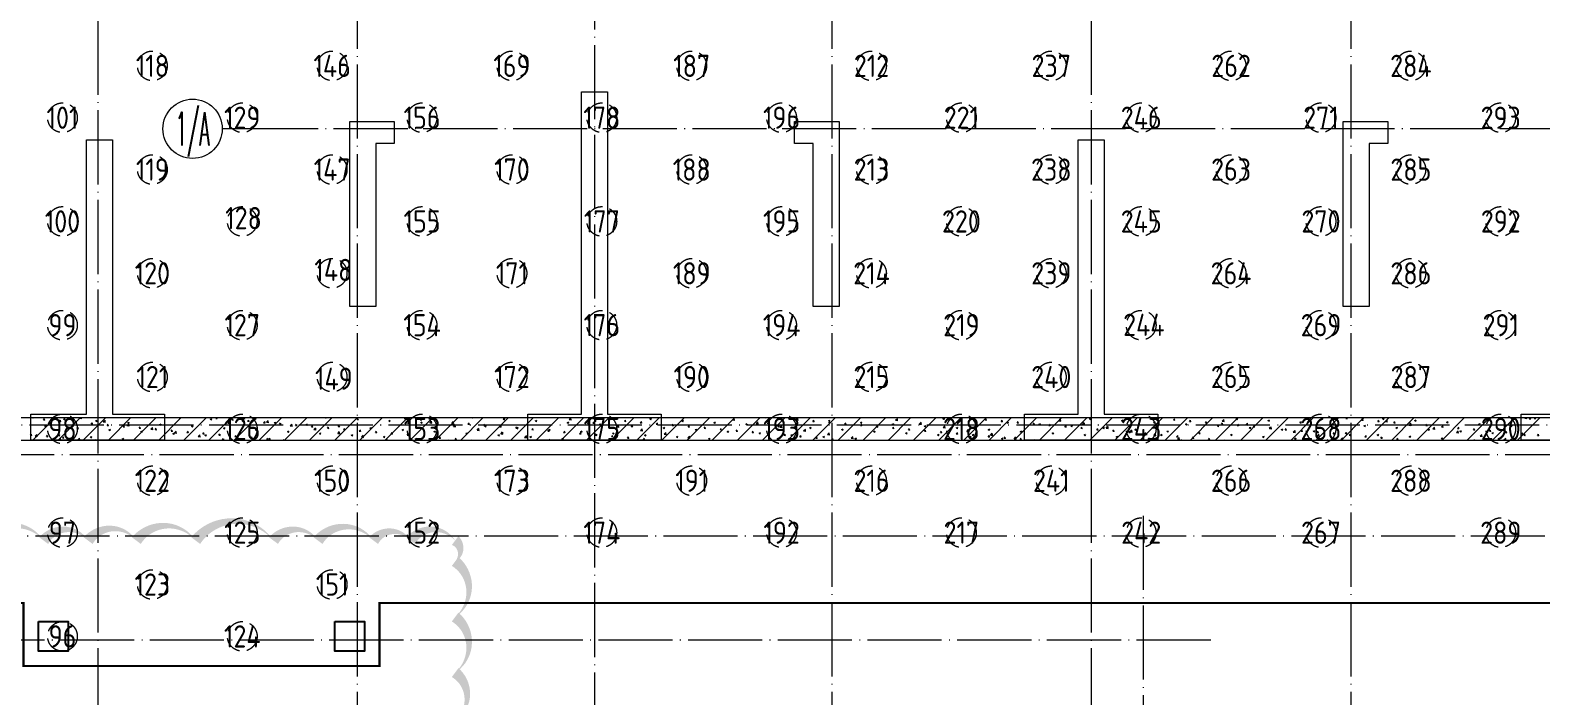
# Model space of a CAD drawing. Extents: x 5874492 to 7194610, y -939842 to -279257.
# Drawn here: x 6106075 to 6126449, y -504800 to -495817 of the extents above; entities that cross this region are included whole.
import ezdxf
from ezdxf.enums import TextEntityAlignment as Align

# ---------------------------------------------------------------- set-up
doc = ezdxf.new("R2010")
doc.units = 0
doc.header["$LTSCALE"] = 1000
doc.linetypes.add('DASH', pattern=[0.35, 0.25, -0.1])
doc.linetypes.add('DOTE', pattern=[2.42, 2, -0.2, 0.02, -0.2])
for name, color, linetype, lineweight in [('A-标注-内部轴号', 105, 'Continuous', 15), ('A-标注-轴号文字', 7, 'Continuous', 15), ('A-轴线-塔楼', 1, 'DOTE', 9), ('A-轴线-隔墙', 41, 'DOTE', 9), ('S-基础-BASE-CON', 2, 'Continuous', 20), ('S-基础-DQ', 6, 'Continuous', 20), ('S-基础-HATCH', 251, 'Continuous', 20), ('S-基础-PILE', 7, 'DASH', 20), ('S-墙柱-WALL', 6, 'Continuous', 20), ('S-轴网-轴号', 3, 'Continuous', 20), ('S-轴网-轴线', 1, 'DOTE', 9)]:
    doc.layers.add(name, color=color, linetype=linetype, lineweight=lineweight)
doc.layers.add('S-活动层-非打印1', color=170, linetype='Continuous', plot=False)
doc.styles.add('_TCH_AXIS', font='COMPLEX.shx', dxfattribs={"bigfont": 'hztxt.shx'})
doc.styles.add('COMPLEX', font='COMPLEX')
doc.styles.get("Standard").update_dxf_attribs({"font": 'gbenor.shx', "bigfont": 'gbcbig.shx'})

# ---------------------------------------------------------------- blocks, each defined once
blk = doc.blocks.new('A$C7008057F')
at = {"layer": 'S-基础-BASE-CON', "const_width": 30}
for points in [[(13600, -17400), (22300, -17400)], [(20370, -3650), (17065, -3650), (17065, 900), (7975, 900), (7975, 900), (7975, 100), (7975, -1680), (7975, -2330), (7975, -3650), (4680, -3650), (4680, 2050), (-6860, 2050), (-6860, -4950), (-12960, -4950), (-12960, -17400), (-1700, -17400), (-1700, -18250), (3100, -18250), (3100, -17400), (9000, -17400), (9000, -17400), (13600, -17400), (13600, -17400)]]:
    blk.add_lwpolyline(points, dxfattribs=at)
blk = doc.blocks.new('sfdgjhgfhgkjhk')
at = {"layer": 'S-基础-DQ'}
for points in [[(6945492, 358792), (6945492, 356336), (6963809, 356336), (6963809, 354236), (6966809, 354236), (6966809, 354586), (6971909, 354586), (6971909, 347036), (6977909, 347036), (6977909, 339686), (6931592, 339686), (6931592, 336294)], [(6931892, 336294), (6931892, 339386), (6978209, 339386), (6978209, 347336), (6972209, 347336), (6972209, 354886), (6966509, 354886), (6966509, 354536), (6964109, 354536), (6964109, 356636), (6945792, 356636), (6945792, 358792)]]:
    blk.add_lwpolyline(points, dxfattribs=at)
at = {"layer": 'S-基础-HATCH'}
for p, q in [((6940228, 339686), (6940234, 339682)), ((6940235, 339679), (6940237, 339686)), ((6940235, 339386), (6940535, 339686)), ((6940376, 339658), (6940391, 339675)), ((6940376, 339658), (6940394, 339657)), ((6940395, 339653), (6940392, 339672)), ((6940574, 339386), (6940874, 339686)), ((6940592, 339639), (6940606, 339657)), ((6940610, 339634), (6940607, 339653)), ((6940650, 339668), (6940671, 339676)), ((6940650, 339668), (6940665, 339658)), ((6940666, 339655), (6940672, 339673)), ((6940864, 339681), (6940869, 339686)), ((6940864, 339681), (6940891, 339676)), ((6940891, 339674), (6940890, 339686)), ((6940913, 339386), (6941213, 339686)), ((6941081, 339644), (6941102, 339652)), ((6941081, 339644), (6941096, 339634)), ((6941097, 339631), (6941103, 339649)), ((6941184, 339631), (6941208, 339655)), ((6941212, 339624), (6941208, 339652)), ((6941253, 339386), (6941553, 339686)), ((6941592, 339386), (6941892, 339686)), ((6941932, 339386), (6942232, 339686)), ((6942206, 339686), (6942211, 339683)), ((6942211, 339680), (6942213, 339686)), ((6942271, 339386), (6942571, 339686)), ((6942610, 339386), (6942910, 339686)), ((6942627, 339669), (6942648, 339677)), ((6942627, 339669), (6942642, 339659)), ((6942642, 339656), (6942648, 339674)), ((6942702, 339677), (6942710, 339686)), ((6942702, 339677), (6942720, 339675)), ((6942720, 339672), (6942718, 339686)), ((6942917, 339658), (6942931, 339675)), ((6942917, 339658), (6942935, 339656)), ((6942936, 339653), (6942932, 339672)), ((6942950, 339386), (6943250, 339686)), ((6943058, 339645), (6943079, 339653)), ((6943058, 339645), (6943073, 339635)), ((6943066, 339675), (6943076, 339686)), ((6943066, 339675), (6943092, 339671)), ((6943073, 339632), (6943080, 339650)), ((6943093, 339668), (6943091, 339686)), ((6943132, 339639), (6943147, 339656)), ((6943151, 339634), (6943147, 339653)), ((6943289, 339386), (6943589, 339686)), ((6943386, 339625), (6943409, 339650)), ((6943413, 339618), (6943410, 339647)), ((6943629, 339386), (6943929, 339686)), ((6943968, 339386), (6944268, 339686)), ((6944183, 339686), (6944187, 339684)), ((6944188, 339680), (6944190, 339686)), ((6944307, 339386), (6944607, 339686)), ((6944603, 339670), (6944624, 339678)), ((6944603, 339670), (6944618, 339660)), ((6944619, 339656), (6944625, 339674)), ((6944647, 339386), (6944947, 339686)), ((6944986, 339386), (6945286, 339686)), ((6945035, 339646), (6945056, 339654)), ((6945035, 339646), (6945049, 339636)), ((6945050, 339632), (6945056, 339650)), ((6945242, 339676), (6945250, 339686)), ((6945242, 339676), (6945260, 339675)), ((6945261, 339672), (6945258, 339686)), ((6945267, 339669), (6945283, 339686)), ((6945267, 339669), (6945294, 339665)), ((6945294, 339662), (6945292, 339686)), ((6945326, 339386), (6945626, 339686)), ((6945458, 339658), (6945472, 339675)), ((6945458, 339658), (6945475, 339656)), ((6945476, 339653), (6945473, 339672)), ((6945587, 339620), (6945610, 339644)), ((6945614, 339613), (6945611, 339641)), ((6945665, 339386), (6945965, 339686)), ((6945673, 339639), (6945687, 339656)), ((6945691, 339634), (6945688, 339653)), ((6946005, 339386), (6946305, 339686)), ((6946161, 339686), (6946164, 339684)), ((6946164, 339681), (6946166, 339686)), ((6946344, 339386), (6946644, 339686)), ((6946580, 339670), (6946601, 339678)), ((6946580, 339670), (6946595, 339660)), ((6946596, 339657), (6946602, 339675)), ((6946683, 339386), (6946983, 339686)), ((6947011, 339646), (6947032, 339654)), ((6947011, 339646), (6947026, 339636)), ((6947023, 339386), (6947323, 339686)), ((6947027, 339633), (6947033, 339651)), ((6947362, 339386), (6947662, 339686)), ((6947468, 339663), (6947490, 339686)), ((6947468, 339663), (6947495, 339659)), ((6947496, 339656), (6947492, 339685)), ((6947702, 339386), (6948002, 339686)), ((6947783, 339676), (6947791, 339686)), ((6947783, 339676), (6947801, 339675)), ((6947801, 339671), (6947799, 339686)), ((6947998, 339657), (6948012, 339675)), ((6947998, 339657), (6948016, 339656)), ((6948017, 339652), (6948013, 339671)), ((6948041, 339386), (6948341, 339686)), ((6948139, 339686), (6948140, 339685)), ((6948141, 339682), (6948143, 339686)), ((6948213, 339639), (6948228, 339656)), ((6948232, 339634), (6948228, 339652)), ((6948380, 339386), (6948680, 339686)), ((6948557, 339671), (6948578, 339679)), ((6948557, 339671), (6948572, 339661)), ((6948572, 339658), (6948578, 339676)), ((6948720, 339386), (6949020, 339686)), ((6948988, 339647), (6949009, 339655)), ((6948988, 339647), (6949003, 339637)), ((6949003, 339633), (6949009, 339652)), ((6949059, 339386), (6949359, 339686)), ((6949399, 339386), (6949699, 339686)), ((6949670, 339658), (6949693, 339682)), ((6949670, 339658), (6949697, 339654)), ((6949697, 339651), (6949694, 339679)), ((6949738, 339386), (6950038, 339686)), ((6950077, 339386), (6950377, 339686)), ((6950116, 339686), (6950117, 339686)), ((6950118, 339682), (6950119, 339686)), ((6950323, 339676), (6950332, 339686)), ((6950323, 339676), (6950341, 339674)), ((6950342, 339671), (6950339, 339686)), ((6950417, 339386), (6950717, 339686)), ((6950533, 339672), (6950554, 339680)), ((6950533, 339672), (6950548, 339661)), ((6950539, 339657), (6950553, 339674)), ((6950539, 339657), (6950556, 339656)), ((6950549, 339658), (6950555, 339676)), ((6950557, 339652), (6950554, 339671)), ((6950754, 339638), (6950768, 339656)), ((6950756, 339386), (6951056, 339686)), ((6950772, 339633), (6950769, 339652)), ((6950964, 339648), (6950985, 339656)), ((6950964, 339648), (6950979, 339637)), ((6950980, 339634), (6950986, 339652)), ((6951096, 339386), (6951396, 339686)), ((6951435, 339386), (6951735, 339686)), ((6951774, 339386), (6952074, 339686)), ((6951871, 339652), (6951895, 339676)), ((6951871, 339652), (6951898, 339648)), ((6951899, 339645), (6951895, 339674)), ((6952094, 339683), (6952095, 339686)), ((6952114, 339386), (6952414, 339686)), ((6952453, 339386), (6952753, 339686)), ((6952510, 339672), (6952531, 339680)), ((6952510, 339672), (6952525, 339662)), ((6952525, 339659), (6952532, 339677)), ((6952793, 339386), (6953093, 339686)), ((6952864, 339676), (6952873, 339686)), ((6952864, 339676), (6952882, 339674)), ((6952882, 339671), (6952880, 339686)), ((6952941, 339648), (6952962, 339656)), ((6952941, 339648), (6952956, 339638)), ((6952957, 339635), (6952963, 339653)), ((6953079, 339657), (6953094, 339674)), ((6953079, 339657), (6953097, 339655)), ((6953098, 339652), (6953094, 339671)), ((6953132, 339386), (6953432, 339686)), ((6953294, 339638), (6953309, 339655)), ((6953313, 339633), (6953309, 339652)), ((6953472, 339386), (6953772, 339686)), ((6953811, 339386), (6954111, 339686)), ((6954071, 339684), (6954072, 339686)), ((6954073, 339646), (6954096, 339671)), ((6954073, 339646), (6954099, 339642)), ((6954100, 339639), (6954097, 339668)), ((6954150, 339386), (6954450, 339686)), ((6954486, 339673), (6954507, 339681)), ((6954486, 339673), (6954501, 339663)), ((6954490, 339386), (6954790, 339686)), ((6954502, 339659), (6954508, 339678)), ((6954829, 339386), (6955129, 339686)), ((6954918, 339649), (6954939, 339657)), ((6954918, 339649), (6954933, 339639)), ((6954933, 339635), (6954939, 339654)), ((6955169, 339386), (6955469, 339686)), ((6955404, 339675), (6955413, 339686)), ((6955404, 339675), (6955422, 339674)), ((6955423, 339671), (6955420, 339686)), ((6955508, 339386), (6955808, 339686)), ((6955620, 339657), (6955634, 339674)), ((6955620, 339657), (6955637, 339655)), ((6955638, 339652), (6955635, 339671)), ((6955835, 339638), (6955849, 339655)), ((6955847, 339386), (6956147, 339686)), ((6955853, 339633), (6955850, 339652)), ((6955981, 339683), (6955981, 339686)), ((6956048, 339684), (6956048, 339686)), ((6956187, 339386), (6956487, 339686)), ((6956274, 339641), (6956297, 339665)), ((6956301, 339634), (6956298, 339662)), ((6956463, 339674), (6956484, 339682)), ((6956463, 339674), (6956478, 339663)), ((6956479, 339660), (6956485, 339678)), ((6956526, 339386), (6956826, 339686)), ((6956866, 339386), (6957166, 339686)), ((6956894, 339649), (6956915, 339658)), ((6956894, 339649), (6956909, 339639)), ((6956910, 339636), (6956916, 339654)), ((6957205, 339386), (6957505, 339686)), ((6957544, 339386), (6957844, 339686)), ((6957884, 339386), (6958184, 339686)), ((6957945, 339675), (6957954, 339686)), ((6957945, 339675), (6957963, 339674)), ((6957963, 339670), (6957961, 339686)), ((6958024, 339685), (6958025, 339686)), ((6958155, 339685), (6958157, 339686)), ((6958155, 339685), (6958182, 339680)), ((6958160, 339656), (6958175, 339674)), ((6958160, 339656), (6958178, 339655)), ((6958179, 339651), (6958175, 339670)), ((6958183, 339678), (6958182, 339686)), ((6958223, 339386), (6958523, 339686)), ((6958375, 339638), (6958390, 339655)), ((6958394, 339633), (6958390, 339651)), ((6958440, 339674), (6958461, 339682)), ((6958440, 339674), (6958455, 339664)), ((6958455, 339661), (6958461, 339679)), ((6958476, 339635), (6958499, 339659)), ((6958503, 339628), (6958500, 339656)), ((6958563, 339386), (6958863, 339686)), ((6958871, 339650), (6958892, 339658)), ((6958871, 339650), (6958886, 339640)), ((6958886, 339637), (6958893, 339655)), ((6958902, 339386), (6959202, 339686)), ((6959242, 339386), (6959542, 339686)), ((6959581, 339386), (6959881, 339686)), ((6959920, 339386), (6960220, 339686)), ((6960001, 339685), (6960001, 339686)), ((6960260, 339386), (6960560, 339686)), ((6960357, 339679), (6960364, 339686)), ((6960357, 339679), (6960383, 339675)), ((6960384, 339672), (6960382, 339686)), ((6960416, 339675), (6960437, 339683)), ((6960416, 339675), (6960431, 339665)), ((6960432, 339661), (6960438, 339680)), ((6960485, 339675), (6960495, 339686)), ((6960485, 339675), (6960503, 339673)), ((6960504, 339670), (6960501, 339686)), ((6940203, 339451), (6940217, 339469)), ((6940203, 339451), (6940221, 339450)), ((6940222, 339446), (6940218, 339465)), ((6940264, 339438), (6940287, 339462)), ((6940264, 339438), (6940290, 339434)), ((6940291, 339431), (6940288, 339459)), ((6940398, 339572), (6940419, 339580)), ((6940398, 339572), (6940413, 339561)), ((6940414, 339558), (6940420, 339576)), ((6940418, 339432), (6940433, 339450)), ((6940437, 339428), (6940433, 339446)), ((6940577, 339451), (6940598, 339459)), ((6940577, 339451), (6940592, 339441)), ((6940592, 339639), (6940610, 339638)), ((6940593, 339437), (6940599, 339455)), ((6940807, 339620), (6940821, 339638)), ((6940807, 339620), (6940825, 339619)), ((6940825, 339616), (6940822, 339634)), ((6940829, 339548), (6940850, 339556)), ((6940829, 339548), (6940844, 339537)), ((6940845, 339534), (6940851, 339552)), ((6941022, 339602), (6941036, 339619)), ((6941022, 339602), (6941040, 339600)), ((6941041, 339597), (6941037, 339616)), ((6941184, 339631), (6941211, 339627)), ((6941237, 339583), (6941252, 339600)), ((6941237, 339583), (6941255, 339581)), ((6941256, 339578), (6941252, 339597)), ((6941260, 339523), (6941281, 339532)), ((6941260, 339523), (6941275, 339513)), ((6941276, 339510), (6941282, 339528)), ((6941452, 339564), (6941467, 339581)), ((6941452, 339564), (6941470, 339562)), ((6941471, 339559), (6941468, 339578)), ((6941504, 339581), (6941528, 339606)), ((6941504, 339581), (6941531, 339577)), ((6941512, 339620), (6941533, 339628)), ((6941512, 339620), (6941527, 339610)), ((6941528, 339607), (6941534, 339625)), ((6941532, 339574), (6941528, 339603)), ((6941668, 339545), (6941682, 339562)), ((6941668, 339545), (6941685, 339544)), ((6941686, 339540), (6941683, 339559)), ((6941691, 339499), (6941712, 339508)), ((6941691, 339499), (6941706, 339489)), ((6941707, 339486), (6941713, 339504)), ((6941825, 339532), (6941848, 339556)), ((6941825, 339532), (6941851, 339527)), ((6941852, 339525), (6941849, 339553)), ((6941883, 339526), (6941897, 339544)), ((6941883, 339526), (6941901, 339525)), ((6941901, 339521), (6941898, 339540)), ((6941944, 339596), (6941965, 339604)), ((6941944, 339596), (6941958, 339586)), ((6941959, 339583), (6941965, 339601)), ((6942098, 339507), (6942112, 339525)), ((6942098, 339507), (6942116, 339506)), ((6942117, 339503), (6942113, 339521)), ((6942123, 339475), (6942144, 339483)), ((6942123, 339475), (6942138, 339465)), ((6942138, 339462), (6942144, 339480)), ((6942145, 339482), (6942168, 339506)), ((6942145, 339482), (6942171, 339478)), ((6942172, 339475), (6942169, 339503)), ((6942313, 339489), (6942328, 339506)), ((6942313, 339489), (6942331, 339487)), ((6942332, 339484), (6942328, 339503)), ((6942375, 339572), (6942396, 339580)), ((6942375, 339572), (6942390, 339562)), ((6942390, 339559), (6942396, 339577)), ((6942465, 339432), (6942488, 339457)), ((6942492, 339425), (6942489, 339454)), ((6942528, 339470), (6942543, 339487)), ((6942528, 339470), (6942546, 339468)), ((6942547, 339465), (6942543, 339484)), ((6942554, 339451), (6942575, 339459)), ((6942554, 339451), (6942569, 339441)), ((6942569, 339438), (6942575, 339456)), ((6942743, 339451), (6942758, 339468)), ((6942743, 339451), (6942761, 339449)), ((6942762, 339446), (6942759, 339465)), ((6942806, 339548), (6942827, 339556)), ((6942806, 339548), (6942821, 339538)), ((6942821, 339535), (6942827, 339553)), ((6942959, 339432), (6942973, 339449)), ((6942977, 339427), (6942974, 339446)), ((6943132, 339639), (6943150, 339637)), ((6943237, 339524), (6943258, 339532)), ((6943237, 339524), (6943252, 339514)), ((6943253, 339511), (6943259, 339529)), ((6943347, 339620), (6943362, 339637)), ((6943347, 339620), (6943365, 339619)), ((6943366, 339615), (6943362, 339634)), ((6943386, 339625), (6943412, 339621)), ((6943489, 339621), (6943510, 339629)), ((6943489, 339621), (6943504, 339611)), ((6943505, 339608), (6943511, 339626)), ((6943563, 339601), (6943577, 339619)), ((6943563, 339601), (6943580, 339600)), ((6943581, 339596), (6943578, 339615)), ((6943668, 339500), (6943689, 339508)), ((6943668, 339500), (6943683, 339490)), ((6943684, 339487), (6943690, 339505)), ((6943706, 339576), (6943729, 339600)), ((6943706, 339576), (6943733, 339571)), ((6943733, 339569), (6943730, 339597)), ((6943778, 339583), (6943792, 339600)), ((6943778, 339583), (6943796, 339581)), ((6943796, 339578), (6943793, 339596)), ((6943920, 339597), (6943941, 339605)), ((6943920, 339597), (6943935, 339587)), ((6943936, 339583), (6943942, 339602)), ((6943993, 339564), (6944007, 339581)), ((6943993, 339564), (6944011, 339562)), ((6944011, 339559), (6944008, 339578)), ((6944026, 339526), (6944049, 339550)), ((6944026, 339526), (6944053, 339522)), ((6944053, 339519), (6944050, 339547)), ((6944099, 339476), (6944120, 339484)), ((6944099, 339476), (6944114, 339466)), ((6944115, 339463), (6944121, 339481)), ((6944208, 339545), (6944223, 339562)), ((6944208, 339545), (6944226, 339543)), ((6944227, 339540), (6944223, 339559)), ((6944346, 339476), (6944370, 339501)), ((6944346, 339476), (6944373, 339472)), ((6944351, 339573), (6944372, 339581)), ((6944351, 339573), (6944366, 339563)), ((6944367, 339559), (6944373, 339578)), ((6944374, 339469), (6944370, 339498)), ((6944423, 339526), (6944438, 339543)), ((6944423, 339526), (6944441, 339525)), ((6944442, 339521), (6944438, 339540)), ((6944530, 339452), (6944551, 339460)), ((6944530, 339452), (6944545, 339442)), ((6944546, 339439), (6944552, 339457)), ((6944638, 339507), (6944653, 339524)), ((6944638, 339507), (6944656, 339506)), ((6944657, 339502), (6944654, 339521)), ((6944666, 339427), (6944690, 339451)), ((6944694, 339420), (6944690, 339448)), ((6944782, 339549), (6944803, 339557)), ((6944782, 339549), (6944797, 339539)), ((6944798, 339535), (6944804, 339554)), ((6944854, 339488), (6944868, 339506)), ((6944854, 339488), (6944872, 339487)), ((6944872, 339484), (6944869, 339502)), ((6945069, 339470), (6945083, 339487)), ((6945069, 339470), (6945087, 339468)), ((6945087, 339465), (6945084, 339484)), ((6945214, 339525), (6945235, 339533)), ((6945214, 339525), (6945229, 339515)), ((6945229, 339511), (6945235, 339530)), ((6945284, 339451), (6945298, 339468)), ((6945284, 339451), (6945302, 339449)), ((6945303, 339446), (6945299, 339465)), ((6945466, 339622), (6945487, 339630)), ((6945466, 339622), (6945481, 339611)), ((6945481, 339608), (6945487, 339626)), ((6945499, 339432), (6945514, 339449)), ((6945518, 339427), (6945514, 339446)), ((6945587, 339620), (6945614, 339615)), ((6945645, 339501), (6945666, 339509)), ((6945645, 339501), (6945660, 339491)), ((6945660, 339487), (6945666, 339506)), ((6945673, 339639), (6945691, 339637)), ((6945888, 339620), (6945902, 339637)), ((6945888, 339620), (6945906, 339618)), ((6945897, 339598), (6945918, 339606)), ((6945897, 339598), (6945912, 339587)), ((6945906, 339615), (6945903, 339634)), ((6945907, 339570), (6945931, 339594)), ((6945907, 339570), (6945934, 339566)), ((6945912, 339584), (6945918, 339602)), ((6945935, 339563), (6945931, 339591)), ((6946076, 339477), (6946097, 339485)), ((6946076, 339477), (6946091, 339467)), ((6946091, 339463), (6946098, 339481)), ((6946103, 339601), (6946118, 339618)), ((6946103, 339601), (6946121, 339600)), ((6946122, 339596), (6946118, 339615)), ((6946227, 339520), (6946251, 339545)), ((6946227, 339520), (6946254, 339516)), ((6946255, 339513), (6946251, 339542)), ((6946318, 339582), (6946333, 339600)), ((6946318, 339582), (6946336, 339581)), ((6946328, 339573), (6946349, 339582)), ((6946328, 339573), (6946343, 339563)), ((6946337, 339577), (6946333, 339596)), ((6946344, 339560), (6946350, 339578)), ((6946507, 339453), (6946528, 339461)), ((6946507, 339453), (6946522, 339443)), ((6946523, 339439), (6946529, 339457)), ((6946533, 339563), (6946548, 339581)), ((6946533, 339563), (6946551, 339562)), ((6946548, 339471), (6946571, 339495)), ((6946548, 339471), (6946574, 339466)), ((6946552, 339559), (6946549, 339577)), ((6946575, 339464), (6946572, 339492)), ((6946749, 339545), (6946763, 339562)), ((6946749, 339545), (6946767, 339543)), ((6946759, 339549), (6946780, 339558)), ((6946759, 339549), (6946774, 339539)), ((6946767, 339540), (6946764, 339559)), ((6946775, 339536), (6946781, 339554)), ((6946868, 339421), (6946891, 339445)), ((6946895, 339414), (6946892, 339442)), ((6946964, 339526), (6946978, 339543)), ((6946964, 339526), (6946982, 339524)), ((6946982, 339521), (6946979, 339540)), ((6947179, 339507), (6947193, 339524)), ((6947179, 339507), (6947197, 339505)), ((6947190, 339525), (6947211, 339534)), ((6947190, 339525), (6947205, 339515)), ((6947198, 339502), (6947194, 339521)), ((6947206, 339512), (6947212, 339530)), ((6947394, 339488), (6947409, 339505)), ((6947394, 339488), (6947412, 339487)), ((6947413, 339483), (6947409, 339502)), ((6947442, 339622), (6947463, 339630)), ((6947442, 339622), (6947457, 339612)), ((6947458, 339609), (6947464, 339627)), ((6947609, 339469), (6947624, 339487)), ((6947609, 339469), (6947627, 339468)), ((6947621, 339501), (6947642, 339509)), ((6947621, 339501), (6947636, 339491)), ((6947628, 339464), (6947624, 339483)), ((6947637, 339488), (6947643, 339506)), ((6947789, 339614), (6947812, 339638)), ((6947789, 339614), (6947815, 339610)), ((6947816, 339607), (6947813, 339635)), ((6947824, 339451), (6947839, 339468)), ((6947824, 339451), (6947842, 339449)), ((6947843, 339446), (6947840, 339464)), ((6947873, 339598), (6947894, 339606)), ((6947873, 339598), (6947888, 339588)), ((6947889, 339585), (6947895, 339603)), ((6948040, 339432), (6948054, 339449)), ((6948052, 339477), (6948073, 339485)), ((6948052, 339477), (6948067, 339467)), ((6948058, 339427), (6948055, 339446)), ((6948068, 339464), (6948074, 339482)), ((6948109, 339564), (6948132, 339588)), ((6948109, 339564), (6948135, 339560)), ((6948136, 339557), (6948133, 339586)), ((6948213, 339639), (6948231, 339637)), ((6948305, 339574), (6948326, 339582)), ((6948305, 339574), (6948319, 339564)), ((6948320, 339561), (6948326, 339579)), ((6948428, 339620), (6948443, 339637)), ((6948428, 339620), (6948446, 339618)), ((6948429, 339514), (6948452, 339539)), ((6948429, 339514), (6948456, 339510)), ((6948447, 339615), (6948444, 339634)), ((6948456, 339507), (6948453, 339536)), ((6948484, 339453), (6948505, 339461)), ((6948484, 339453), (6948499, 339443)), ((6948499, 339440), (6948505, 339458)), ((6948644, 339601), (6948658, 339618)), ((6948644, 339601), (6948661, 339599)), ((6948662, 339596), (6948659, 339615)), ((6948736, 339550), (6948757, 339558)), ((6948736, 339550), (6948751, 339540)), ((6948749, 339465), (6948772, 339489)), ((6948749, 339465), (6948776, 339461)), ((6948751, 339537), (6948757, 339555)), ((6948776, 339458), (6948773, 339486)), ((6948859, 339582), (6948873, 339599)), ((6948859, 339582), (6948877, 339580)), ((6948877, 339577), (6948874, 339596)), ((6948915, 339429), (6948936, 339437)), ((6949069, 339415), (6949093, 339440)), ((6949074, 339563), (6949088, 339580)), ((6949074, 339563), (6949092, 339562)), ((6949093, 339558), (6949089, 339577)), ((6949167, 339526), (6949188, 339534)), ((6949167, 339526), (6949182, 339516)), ((6949182, 339513), (6949188, 339531)), ((6949289, 339544), (6949304, 339562)), ((6949289, 339544), (6949307, 339543)), ((6949308, 339540), (6949304, 339558)), ((6949419, 339623), (6949440, 339631)), ((6949419, 339623), (6949434, 339613)), ((6949434, 339609), (6949441, 339628)), ((6949504, 339526), (6949519, 339543)), ((6949504, 339526), (6949522, 339524)), ((6949523, 339521), (6949519, 339539)), ((6949598, 339502), (6949619, 339510)), ((6949598, 339502), (6949613, 339492)), ((6949614, 339489), (6949620, 339507)), ((6949719, 339507), (6949734, 339524)), ((6949719, 339507), (6949737, 339505)), ((6949738, 339502), (6949735, 339521)), ((6949850, 339599), (6949871, 339607)), ((6949850, 339599), (6949865, 339589)), ((6949866, 339585), (6949872, 339604)), ((6949935, 339488), (6949949, 339505)), ((6949935, 339488), (6949953, 339486)), ((6949953, 339483), (6949950, 339502)), ((6949990, 339608), (6950013, 339632)), ((6949990, 339608), (6950017, 339604)), ((6950017, 339601), (6950014, 339630)), ((6950029, 339478), (6950050, 339486)), ((6950029, 339478), (6950044, 339468)), ((6950045, 339465), (6950051, 339483)), ((6950150, 339469), (6950164, 339486)), ((6950150, 339469), (6950168, 339468)), ((6950168, 339464), (6950165, 339483)), ((6950281, 339575), (6950302, 339583)), ((6950281, 339575), (6950296, 339565)), ((6950297, 339561), (6950303, 339580)), ((6950310, 339558), (6950334, 339583)), ((6950310, 339558), (6950337, 339554)), ((6950337, 339551), (6950334, 339580)), ((6950365, 339450), (6950379, 339468)), ((6950365, 339450), (6950383, 339449)), ((6950384, 339445), (6950380, 339464)), ((6950460, 339454), (6950481, 339462)), ((6950460, 339454), (6950475, 339444)), ((6950476, 339441), (6950482, 339459)), ((6950580, 339431), (6950595, 339449)), ((6950599, 339427), (6950595, 339445)), ((6950630, 339509), (6950654, 339533)), ((6950630, 339509), (6950657, 339505)), ((6950658, 339502), (6950654, 339530)), ((6950712, 339551), (6950733, 339559)), ((6950712, 339551), (6950727, 339541)), ((6950728, 339537), (6950734, 339556)), ((6950754, 339638), (6950772, 339637)), ((6950891, 339430), (6950912, 339438)), ((6950951, 339459), (6950974, 339483)), ((6950951, 339459), (6950977, 339455)), ((6950969, 339619), (6950983, 339637)), ((6950969, 339619), (6950987, 339618)), ((6950978, 339452), (6950975, 339481)), ((6950987, 339615), (6950984, 339633)), ((6951143, 339527), (6951164, 339535)), ((6951143, 339527), (6951158, 339517)), ((6951159, 339513), (6951165, 339531)), ((6951184, 339601), (6951199, 339618)), ((6951184, 339601), (6951202, 339599)), ((6951203, 339596), (6951199, 339615)), ((6951396, 339624), (6951417, 339632)), ((6951396, 339624), (6951410, 339613)), ((6951399, 339582), (6951414, 339599)), ((6951399, 339582), (6951417, 339580)), ((6951411, 339610), (6951417, 339628)), ((6951418, 339577), (6951414, 339596)), ((6951575, 339503), (6951596, 339511)), ((6951575, 339503), (6951590, 339493)), ((6951590, 339489), (6951596, 339507)), ((6951614, 339563), (6951629, 339580)), ((6951614, 339563), (6951632, 339561)), ((6951633, 339558), (6951630, 339577)), ((6951827, 339599), (6951848, 339608)), ((6951827, 339599), (6951842, 339589)), ((6951830, 339544), (6951844, 339561)), ((6951830, 339544), (6951848, 339543)), ((6951842, 339586), (6951848, 339604)), ((6951848, 339539), (6951845, 339558)), ((6952006, 339479), (6952027, 339487)), ((6952006, 339479), (6952021, 339469)), ((6952021, 339465), (6952027, 339483)), ((6952045, 339525), (6952059, 339543)), ((6952045, 339525), (6952063, 339524)), ((6952063, 339520), (6952060, 339539)), ((6952191, 339602), (6952215, 339627)), ((6952191, 339602), (6952218, 339598)), ((6952219, 339595), (6952215, 339624)), ((6952258, 339575), (6952279, 339584)), ((6952258, 339575), (6952273, 339565)), ((6952260, 339507), (6952274, 339524)), ((6952260, 339507), (6952278, 339505)), ((6952273, 339562), (6952279, 339580)), ((6952279, 339502), (6952275, 339520)), ((6952437, 339455), (6952458, 339463)), ((6952437, 339455), (6952452, 339445)), ((6952452, 339441), (6952459, 339459)), ((6952475, 339488), (6952490, 339505)), ((6952475, 339488), (6952493, 339486)), ((6952494, 339483), (6952490, 339502)), ((6952512, 339553), (6952535, 339577)), ((6952512, 339553), (6952538, 339549)), ((6952539, 339546), (6952536, 339574)), ((6952689, 339551), (6952710, 339559)), ((6952689, 339551), (6952704, 339541)), ((6952690, 339469), (6952705, 339486)), ((6952690, 339469), (6952708, 339467)), ((6952705, 339538), (6952711, 339556)), ((6952709, 339464), (6952705, 339483)), ((6952832, 339503), (6952855, 339527)), ((6952832, 339503), (6952858, 339499)), ((6952859, 339496), (6952856, 339525)), ((6952868, 339431), (6952889, 339439)), ((6952905, 339450), (6952920, 339467)), ((6952905, 339450), (6952923, 339448)), ((6952924, 339445), (6952921, 339464)), ((6953120, 339527), (6953141, 339535)), ((6953120, 339527), (6953135, 339517)), ((6953121, 339431), (6953135, 339448)), ((6953136, 339514), (6953142, 339532)), ((6953139, 339426), (6953136, 339445)), ((6953152, 339453), (6953175, 339478)), ((6953152, 339453), (6953179, 339449)), ((6953179, 339446), (6953176, 339475)), ((6953294, 339638), (6953312, 339636)), ((6953372, 339624), (6953393, 339632)), ((6953372, 339624), (6953387, 339614)), ((6953388, 339611), (6953394, 339629)), ((6953509, 339619), (6953524, 339636)), ((6953509, 339619), (6953527, 339618)), ((6953528, 339614), (6953525, 339633)), ((6953551, 339503), (6953572, 339511)), ((6953551, 339503), (6953566, 339493)), ((6953567, 339490), (6953573, 339508)), ((6953725, 339600), (6953739, 339618)), ((6953725, 339600), (6953743, 339599)), ((6953743, 339595), (6953740, 339614)), ((6953803, 339600), (6953824, 339608)), ((6953803, 339600), (6953818, 339590)), ((6953819, 339587), (6953825, 339605)), ((6953940, 339582), (6953954, 339599)), ((6953940, 339582), (6953958, 339580)), ((6953958, 339577), (6953955, 339595)), ((6953982, 339479), (6954003, 339487)), ((6953982, 339479), (6953997, 339469)), ((6953998, 339466), (6954004, 339484)), ((6954155, 339563), (6954169, 339580)), ((6954155, 339563), (6954173, 339561)), ((6954174, 339558), (6954170, 339577)), ((6954234, 339576), (6954255, 339584)), ((6954234, 339576), (6954249, 339566)), ((6954250, 339563), (6954256, 339581)), ((6954370, 339544), (6954385, 339561)), ((6954370, 339544), (6954388, 339542)), ((6954389, 339539), (6954385, 339558)), ((6954393, 339597), (6954416, 339621)), ((6954393, 339597), (6954420, 339593)), ((6954413, 339455), (6954434, 339463)), ((6954413, 339455), (6954428, 339445)), ((6954420, 339590), (6954417, 339618)), ((6954429, 339442), (6954435, 339460)), ((6954585, 339525), (6954600, 339542)), ((6954585, 339525), (6954603, 339524)), ((6954604, 339520), (6954600, 339539)), ((6954666, 339552), (6954687, 339560)), ((6954666, 339552), (6954680, 339542)), ((6954681, 339539), (6954687, 339557)), ((6954713, 339547), (6954736, 339571)), ((6954713, 339547), (6954740, 339543)), ((6954740, 339540), (6954737, 339569)), ((6954800, 339506), (6954815, 339523)), ((6954800, 339506), (6954818, 339505)), ((6954819, 339501), (6954816, 339520)), ((6954845, 339431), (6954866, 339439)), ((6955016, 339487), (6955030, 339505)), ((6955016, 339487), (6955034, 339486)), ((6955034, 339483), (6955031, 339501)), ((6955033, 339497), (6955057, 339522)), ((6955033, 339497), (6955060, 339493)), ((6955061, 339490), (6955057, 339519)), ((6955097, 339528), (6955118, 339536)), ((6955097, 339528), (6955112, 339518)), ((6955112, 339515), (6955118, 339533)), ((6955231, 339469), (6955245, 339486)), ((6955231, 339469), (6955249, 339467)), ((6955249, 339464), (6955246, 339482)), ((6955349, 339625), (6955370, 339633)), ((6955349, 339625), (6955364, 339615)), ((6955353, 339448), (6955377, 339472)), ((6955353, 339448), (6955380, 339444)), ((6955364, 339611), (6955370, 339630)), ((6955381, 339441), (6955377, 339469)), ((6955446, 339450), (6955460, 339467)), ((6955446, 339450), (6955464, 339448)), ((6955465, 339445), (6955461, 339464)), ((6955528, 339504), (6955549, 339512)), ((6955528, 339504), (6955543, 339494)), ((6955543, 339491), (6955550, 339509)), ((6955661, 339431), (6955676, 339448)), ((6955680, 339426), (6955676, 339445)), ((6955780, 339601), (6955801, 339609)), ((6955780, 339601), (6955795, 339591)), ((6955795, 339587), (6955802, 339606)), ((6955835, 339638), (6955853, 339636)), ((6955959, 339480), (6955980, 339488)), ((6955959, 339480), (6955974, 339470)), ((6955975, 339467), (6955981, 339485)), ((6956050, 339619), (6956064, 339636)), ((6956050, 339619), (6956068, 339617)), ((6956069, 339614), (6956065, 339633)), ((6956211, 339577), (6956232, 339585)), ((6956211, 339577), (6956226, 339567)), ((6956227, 339563), (6956233, 339582)), ((6956265, 339600), (6956280, 339617)), ((6956265, 339600), (6956283, 339599)), ((6956274, 339641), (6956301, 339637)), ((6956284, 339595), (6956280, 339614)), ((6956390, 339456), (6956411, 339464)), ((6956390, 339456), (6956405, 339446)), ((6956406, 339443), (6956412, 339461)), ((6956480, 339581), (6956495, 339599)), ((6956480, 339581), (6956498, 339580)), ((6956499, 339576), (6956495, 339595)), ((6956594, 339591), (6956618, 339615)), ((6956594, 339591), (6956621, 339587)), ((6956622, 339584), (6956618, 339613)), ((6956642, 339553), (6956663, 339561)), ((6956642, 339553), (6956657, 339543)), ((6956658, 339539), (6956664, 339557)), ((6956695, 339562), (6956710, 339580)), ((6956695, 339562), (6956713, 339561)), ((6956714, 339558), (6956711, 339576)), ((6956821, 339432), (6956842, 339440)), ((6956911, 339544), (6956925, 339561)), ((6956911, 339544), (6956929, 339542)), ((6956914, 339541), (6956938, 339566)), ((6956914, 339541), (6956941, 339537)), ((6956929, 339539), (6956926, 339558)), ((6956942, 339534), (6956938, 339563)), ((6957073, 339529), (6957094, 339537)), ((6957073, 339529), (6957088, 339519)), ((6957089, 339515), (6957095, 339533)), ((6957126, 339525), (6957140, 339542)), ((6957126, 339525), (6957144, 339523)), ((6957144, 339520), (6957141, 339539)), ((6957235, 339492), (6957258, 339516)), ((6957235, 339492), (6957261, 339488)), ((6957262, 339485), (6957259, 339513)), ((6957325, 339625), (6957346, 339634)), ((6957325, 339625), (6957340, 339615)), ((6957341, 339612), (6957347, 339630)), ((6957341, 339506), (6957355, 339523)), ((6957341, 339506), (6957359, 339504)), ((6957360, 339501), (6957356, 339520)), ((6957504, 339505), (6957525, 339513)), ((6957504, 339505), (6957519, 339495)), ((6957520, 339491), (6957526, 339509)), ((6957555, 339442), (6957578, 339466)), ((6957555, 339442), (6957581, 339438)), ((6957556, 339487), (6957571, 339504)), ((6957556, 339487), (6957574, 339486)), ((6957575, 339482), (6957571, 339501)), ((6957582, 339435), (6957579, 339464)), ((6957757, 339601), (6957778, 339610)), ((6957757, 339601), (6957771, 339591)), ((6957771, 339468), (6957786, 339486)), ((6957771, 339468), (6957789, 339467)), ((6957772, 339588), (6957778, 339606)), ((6957790, 339463), (6957786, 339482)), ((6957936, 339481), (6957957, 339489)), ((6957936, 339481), (6957951, 339471)), ((6957951, 339467), (6957957, 339485)), ((6957987, 339450), (6958001, 339467)), ((6957987, 339450), (6958004, 339448)), ((6958005, 339445), (6958002, 339463)), ((6958188, 339577), (6958209, 339585)), ((6958188, 339577), (6958203, 339567)), ((6958202, 339431), (6958216, 339448)), ((6958203, 339564), (6958209, 339582)), ((6958220, 339426), (6958217, 339445)), ((6958367, 339457), (6958388, 339465)), ((6958367, 339457), (6958382, 339447)), ((6958375, 339638), (6958393, 339636)), ((6958382, 339443), (6958388, 339461)), ((6958476, 339635), (6958502, 339631)), ((6958590, 339619), (6958605, 339636)), ((6958590, 339619), (6958608, 339617)), ((6958609, 339614), (6958606, 339633)), ((6958619, 339553), (6958640, 339561)), ((6958619, 339553), (6958634, 339543)), ((6958634, 339540), (6958640, 339558)), ((6958796, 339585), (6958819, 339610)), ((6958796, 339585), (6958822, 339581)), ((6958798, 339433), (6958819, 339441)), ((6958806, 339600), (6958820, 339617)), ((6958806, 339600), (6958824, 339598)), ((6958813, 339419), (6958820, 339437)), ((6958823, 339578), (6958820, 339607)), ((6958824, 339595), (6958821, 339614)), ((6959021, 339581), (6959035, 339598)), ((6959021, 339581), (6959039, 339579)), ((6959039, 339576), (6959036, 339595)), ((6959050, 339529), (6959071, 339537)), ((6959050, 339529), (6959065, 339519)), ((6959066, 339516), (6959072, 339534)), ((6959116, 339536), (6959139, 339560)), ((6959116, 339536), (6959143, 339532)), ((6959143, 339529), (6959140, 339557)), ((6959236, 339562), (6959250, 339579)), ((6959236, 339562), (6959254, 339561)), ((6959255, 339557), (6959251, 339576)), ((6959302, 339626), (6959323, 339634)), ((6959302, 339626), (6959317, 339616)), ((6959318, 339613), (6959324, 339631)), ((6959436, 339486), (6959459, 339510)), ((6959436, 339486), (6959463, 339482)), ((6959451, 339543), (6959466, 339561)), ((6959451, 339543), (6959469, 339542)), ((6959463, 339479), (6959460, 339507)), ((6959470, 339538), (6959466, 339557)), ((6959481, 339505), (6959502, 339513)), ((6959481, 339505), (6959496, 339495)), ((6959497, 339492), (6959503, 339510)), ((6959666, 339525), (6959681, 339542)), ((6959666, 339525), (6959684, 339523)), ((6959685, 339520), (6959681, 339538)), ((6959733, 339602), (6959754, 339610)), ((6959733, 339602), (6959748, 339592)), ((6959749, 339589), (6959755, 339607)), ((6959756, 339436), (6959780, 339461)), ((6959784, 339429), (6959780, 339458)), ((6959881, 339506), (6959896, 339523)), ((6959881, 339506), (6959899, 339504)), ((6959900, 339501), (6959897, 339520)), ((6959912, 339481), (6959933, 339489)), ((6959912, 339481), (6959927, 339471)), ((6959928, 339468), (6959934, 339486)), ((6960097, 339487), (6960111, 339504)), ((6960097, 339487), (6960115, 339485)), ((6960115, 339482), (6960112, 339501)), ((6960164, 339578), (6960185, 339586)), ((6960164, 339578), (6960179, 339568)), ((6960180, 339565), (6960186, 339583)), ((6960312, 339468), (6960326, 339485)), ((6960312, 339468), (6960330, 339467)), ((6960330, 339463), (6960327, 339482)), ((6960343, 339457), (6960364, 339465)), ((6960343, 339457), (6960358, 339447)), ((6960359, 339444), (6960365, 339462)), ((6960527, 339449), (6960541, 339467)), ((6960527, 339449), (6960545, 339448)), ((6960546, 339444), (6960542, 339463)), ((6940418, 339432), (6940436, 339431)), ((6940584, 339388), (6940607, 339413)), ((6940584, 339388), (6940598, 339386)), ((6940610, 339386), (6940608, 339410)), ((6940633, 339414), (6940648, 339431)), ((6940633, 339414), (6940651, 339412)), ((6940652, 339409), (6940648, 339428)), ((6940848, 339395), (6940863, 339412)), ((6940848, 339395), (6940866, 339393)), ((6940867, 339390), (6940864, 339409)), ((6941008, 339427), (6941029, 339435)), ((6941008, 339427), (6941023, 339417)), ((6941024, 339413), (6941030, 339431)), ((6941072, 339386), (6941078, 339393)), ((6941079, 339386), (6941079, 339390)), ((6941439, 339403), (6941460, 339411)), ((6941439, 339403), (6941454, 339393)), ((6941455, 339389), (6941461, 339407)), ((6941890, 339386), (6941892, 339387)), ((6942465, 339432), (6942492, 339428)), ((6942788, 339386), (6942808, 339407)), ((6942811, 339386), (6942809, 339404)), ((6942959, 339432), (6942977, 339431)), ((6942985, 339427), (6943006, 339435)), ((6942985, 339427), (6943000, 339417)), ((6943000, 339414), (6943007, 339432)), ((6943174, 339413), (6943188, 339431)), ((6943174, 339413), (6943192, 339412)), ((6943192, 339408), (6943189, 339427)), ((6943389, 339395), (6943403, 339412)), ((6943389, 339395), (6943407, 339393)), ((6943408, 339390), (6943404, 339408)), ((6943416, 339403), (6943437, 339411)), ((6943416, 339403), (6943431, 339393)), ((6943432, 339390), (6943438, 339408)), ((6943613, 339386), (6943619, 339393)), ((6943620, 339386), (6943619, 339390)), ((6943865, 339386), (6943868, 339387)), ((6944666, 339427), (6944693, 339422)), ((6944962, 339428), (6944983, 339436)), ((6944962, 339428), (6944976, 339418)), ((6944977, 339415), (6944983, 339433)), ((6944995, 339386), (6945010, 339401)), ((6945012, 339386), (6945011, 339398)), ((6945393, 339404), (6945414, 339412)), ((6945393, 339404), (6945408, 339394)), ((6945408, 339391), (6945414, 339409)), ((6945499, 339432), (6945517, 339430)), ((6945714, 339413), (6945729, 339430)), ((6945714, 339413), (6945732, 339412)), ((6945733, 339408), (6945729, 339427)), ((6945840, 339386), (6945845, 339388)), ((6945929, 339394), (6945944, 339412)), ((6945929, 339394), (6945947, 339393)), ((6945948, 339389), (6945945, 339408)), ((6946154, 339386), (6946159, 339393)), ((6946160, 339386), (6946160, 339389)), ((6946868, 339421), (6946895, 339417)), ((6946938, 339429), (6946959, 339437)), ((6946938, 339429), (6946953, 339419)), ((6946954, 339415), (6946960, 339433)), ((6947202, 339386), (6947211, 339396)), ((6947213, 339386), (6947212, 339393)), ((6947369, 339405), (6947390, 339413)), ((6947369, 339405), (6947384, 339395)), ((6947385, 339391), (6947391, 339409)), ((6947815, 339386), (6947821, 339389)), ((6948040, 339432), (6948058, 339430)), ((6948255, 339413), (6948269, 339430)), ((6948255, 339413), (6948273, 339411)), ((6948273, 339408), (6948270, 339427)), ((6948470, 339394), (6948484, 339411)), ((6948470, 339394), (6948488, 339392)), ((6948489, 339389), (6948485, 339408)), ((6948694, 339386), (6948700, 339392)), ((6948701, 339386), (6948700, 339389)), ((6948915, 339429), (6948930, 339419)), ((6948930, 339416), (6948936, 339434)), ((6949069, 339415), (6949096, 339411)), ((6949097, 339408), (6949093, 339437)), ((6949346, 339405), (6949367, 339413)), ((6949346, 339405), (6949361, 339395)), ((6949361, 339392), (6949368, 339410)), ((6949409, 339386), (6949413, 339390)), ((6949414, 339386), (6949413, 339387)), ((6949790, 339386), (6949798, 339389)), ((6950580, 339431), (6950598, 339430)), ((6950795, 339413), (6950810, 339430)), ((6950795, 339413), (6950813, 339411)), ((6950814, 339408), (6950810, 339427)), ((6950891, 339430), (6950906, 339420)), ((6950907, 339417), (6950913, 339435)), ((6951011, 339394), (6951025, 339411)), ((6951011, 339394), (6951028, 339392)), ((6951029, 339389), (6951026, 339408)), ((6951235, 339386), (6951240, 339392)), ((6951241, 339386), (6951241, 339389)), ((6951271, 339409), (6951294, 339434)), ((6951271, 339409), (6951297, 339405)), ((6951298, 339402), (6951295, 339431)), ((6951323, 339406), (6951344, 339414)), ((6951323, 339406), (6951337, 339396)), ((6951338, 339393), (6951344, 339411)), ((6951765, 339386), (6951775, 339390)), ((6951775, 339386), (6951775, 339387)), ((6952868, 339431), (6952883, 339421)), ((6952884, 339417), (6952890, 339435)), ((6953121, 339431), (6953139, 339430)), ((6953299, 339407), (6953320, 339415)), ((6953299, 339407), (6953314, 339397)), ((6953315, 339393), (6953321, 339411)), ((6953336, 339412), (6953350, 339430)), ((6953336, 339412), (6953354, 339411)), ((6953354, 339407), (6953351, 339426)), ((6953472, 339404), (6953495, 339428)), ((6953472, 339404), (6953499, 339400)), ((6953499, 339397), (6953496, 339425)), ((6953551, 339394), (6953565, 339411)), ((6953551, 339394), (6953569, 339392)), ((6953570, 339389), (6953566, 339407)), ((6953739, 339386), (6953751, 339391)), ((6953752, 339386), (6953752, 339387)), ((6953776, 339386), (6953781, 339392)), ((6953782, 339386), (6953781, 339389)), ((6954845, 339431), (6954860, 339421)), ((6954860, 339418), (6954866, 339436)), ((6955276, 339407), (6955297, 339415)), ((6955276, 339407), (6955291, 339397)), ((6955291, 339394), (6955297, 339412)), ((6955661, 339431), (6955679, 339429)), ((6955674, 339398), (6955697, 339422)), ((6955674, 339398), (6955700, 339394)), ((6955701, 339391), (6955698, 339420)), ((6955714, 339386), (6955728, 339391)), ((6955728, 339386), (6955729, 339388)), ((6955876, 339412), (6955891, 339429)), ((6955876, 339412), (6955894, 339411)), ((6955895, 339407), (6955891, 339426)), ((6956092, 339393), (6956106, 339411)), ((6956092, 339393), (6956109, 339392)), ((6956110, 339388), (6956107, 339407)), ((6956316, 339386), (6956321, 339392)), ((6956322, 339386), (6956322, 339388)), ((6956821, 339432), (6956836, 339422)), ((6956837, 339419), (6956843, 339437)), ((6957252, 339408), (6957273, 339416)), ((6957252, 339408), (6957267, 339398)), ((6957268, 339395), (6957274, 339413)), ((6957689, 339386), (6957705, 339392)), ((6957704, 339386), (6957705, 339389)), ((6957875, 339392), (6957898, 339417)), ((6957875, 339392), (6957902, 339388)), ((6957902, 339386), (6957899, 339414)), ((6958202, 339431), (6958220, 339429)), ((6958417, 339412), (6958431, 339429)), ((6958417, 339412), (6958435, 339410)), ((6958435, 339407), (6958432, 339426)), ((6958632, 339393), (6958647, 339410)), ((6958632, 339393), (6958650, 339391)), ((6958651, 339388), (6958647, 339407)), ((6958798, 339433), (6958813, 339423)), ((6958857, 339386), (6958862, 339391)), ((6958863, 339386), (6958862, 339388)), ((6959229, 339409), (6959250, 339417)), ((6959229, 339409), (6959244, 339399)), ((6959245, 339395), (6959251, 339413)), ((6959664, 339386), (6959681, 339393)), ((6959681, 339386), (6959682, 339389)), ((6959756, 339436), (6959783, 339432)), ((6960076, 339387), (6960100, 339411)), ((6960076, 339387), (6960080, 339386)), ((6960103, 339386), (6960100, 339408))]:
    blk.add_line(p, q, dxfattribs=at)
blk = doc.blocks.new('A$C443D77DC')
at = {"ltscale": 0.5}
for points in [[(9400, -2650), (9800, -2650), (9800, -3050), (9400, -3050)], [(13400, -2650), (13800, -2650), (13800, -3050), (13400, -3050)]]:
    blk.add_lwpolyline(points, close=True, dxfattribs=at)
blk = doc.blocks.new('_AXISO')
blk.add_circle((0, 0), 0.5)
at = {"layer": 'S-轴网-轴号', "style": 'COMPLEX', "width": 1.041667}
blk.add_attdef('A', text='', height=0.56, dxfattribs=at).set_placement((-0.25, -0.28), (0.25, -0.28), align=Align.FIT)
blk = doc.blocks.new('A$C3FF375C5')
at = {"layer": 'A-标注-内部轴号'}
blk.add_line((13158.2, 4000), (11880, 4000), dxfattribs=at)
at = {"layer": 'A-轴线-塔楼', "linetype": 'DOTE', "ltscale": 0.5}
for p, q in [((16900, 18440.3), (16900, -8548.9)), ((10200, 10300), (10200, -8548.9)), ((23600, 10300), (23600, -8548.9)), ((13700, 8500), (13700, -8548.9)), ((20100, 8500), (20100, -8548.9)), ((27100, 8500), (27100, -8548.9)), ((33741.8, 4000), (12955.9, 4000)), ((59891.4, 0), (-2283.6, 0)), ((24300, -1224.1), (24300, -8548.9)), ((25213.3, -2900), (-2283.6, -2900))]:
    blk.add_line(p, q, dxfattribs=at)
at = {"layer": 'A-轴线-隔墙', "ltscale": 0.5}
for p, q in [((33814.3, -400), (-2283.6, -400)), ((38190.5, -1500), (-2283.6, -1500))]:
    blk.add_line(p, q, dxfattribs=at)
at = {"layer": 'A-标注-内部轴号'}
ref = blk.add_blockref('_AXISO', (11480, 4000), dxfattribs=dict(at, xscale=800, yscale=800, zscale=800))
ref.add_attrib('A', '1/A', dxfattribs={"layer": 'A-标注-轴号文字', "ltscale": 0.2, "height": 452.55, "style": '_TCH_AXIS', "width": 0.381818}).set_placement((11253.8, 3773.7), (11706.3, 3773.7), align=Align.FIT)

msp = doc.modelspace()

# ---------------------------------------------------------------- linework, layer by layer
at = {"layer": 'S-基础-PILE'}
for centre in [(6107722.9, -496298.1), (6110147.8, -496298.1), (6112572.6, -496298.1), (6114997.5, -496298.1), (6117422.4, -496298.1), (6119847.2, -496298.1), (6122272.1, -496298.1), (6124697, -496298.1), (6106510.5, -496998.1), (6108935.3, -496998.1), (6111360.2, -496998.1), (6113785.1, -496998.1), (6116209.9, -496998.1), (6118634.8, -496998.1), (6121059.7, -496998.1), (6123484.6, -496998.1), (6125909.4, -496998.1), (6107722.9, -497698.1), (6110147.8, -497698.1), (6112572.6, -497698.1), (6114997.5, -497698.1), (6117422.4, -497698.1), (6119847.2, -497698.1), (6122272.1, -497698.1), (6124697, -497698.1), (6106510.5, -498398.1), (6108935.3, -498398.1), (6111360.2, -498398.1), (6113785.1, -498398.1), (6116209.9, -498398.1), (6118634.8, -498398.1), (6121059.7, -498398.1), (6123484.6, -498398.1), (6125909.4, -498398.1), (6107722.9, -499098.1), (6110147.8, -499098.1), (6112572.6, -499098.1), (6114997.5, -499098.1), (6117422.4, -499098.1), (6119847.2, -499098.1), (6122272.1, -499098.1), (6124697, -499098.1), (6106510.5, -499798.1), (6108935.3, -499798.1), (6111360.2, -499798.1), (6113785.1, -499798.1), (6116209.9, -499798.1), (6118634.8, -499798.1), (6121059.7, -499798.1), (6123484.6, -499798.1), (6125909.4, -499798.1), (6107722.9, -500498.1), (6110147.8, -500498.1), (6112572.6, -500498.1), (6114997.5, -500498.1), (6117422.4, -500498.1), (6119847.2, -500498.1), (6122272.1, -500498.1), (6124697, -500498.1), (6106510.5, -501198.1), (6108935.3, -501198.1), (6111360.2, -501198.1), (6113785.1, -501198.1), (6116209.9, -501198.1), (6118634.8, -501198.1), (6121059.7, -501198.1), (6123484.6, -501198.1), (6125909.4, -501198.1), (6107722.9, -501898.1), (6110147.8, -501898.1), (6112572.6, -501898.1), (6114997.5, -501898.1), (6117422.4, -501898.1), (6119847.2, -501898.1), (6122272.1, -501898.1), (6124697, -501898.1), (6106510.5, -502598.1), (6108935.3, -502598.1), (6111360.2, -502598.1), (6113785.1, -502598.1), (6116209.9, -502598.1), (6118634.8, -502598.1), (6121059.7, -502598.1), (6123484.6, -502598.1), (6125909.4, -502598.1), (6107722.9, -503298.1), (6110147.8, -503298.1), (6106510.5, -503998.1), (6108935.3, -503998.1)]:
    msp.add_circle(centre, 200, dxfattribs=at)
at = {"layer": 'S-墙柱-WALL'}
for points in [[(6112785.2, -501348.1), (6112785.2, -500998.1), (6113510.2, -500998.1), (6113510.2, -500848.1), (6113510.2, -500848.1), (6113510.2, -496648.1), (6113860.2, -496648.1), (6113860.2, -500848.1), (6113860.2, -500848.1), (6113860.2, -500998.1), (6114585.2, -500998.1), (6114585.2, -501348.1)], [(6126185.2, -501348.1), (6126185.2, -500998.1), (6126910.2, -500998.1), (6126910.2, -500848.1), (6126910.2, -500848.1), (6126910.2, -496648.1), (6127260.2, -496648.1), (6127260.2, -500848.1), (6127260.2, -500848.1), (6127260.2, -500998.1), (6127985.2, -500998.1), (6127985.2, -501348.1)], [(6110735.2, -499548.1), (6110385.2, -499548.1), (6110385.2, -497048.1), (6110985.2, -497048.1), (6110985.2, -497348.1), (6110735.2, -497348.1)], [(6116635.2, -499548.1), (6116635.2, -497348.1), (6116385.2, -497348.1), (6116385.2, -497048.1), (6116985.2, -497048.1), (6116985.2, -499548.1)], [(6123785.2, -499548.1), (6123785.2, -497048.1), (6124385.2, -497048.1), (6124385.2, -497348.1), (6124135.2, -497348.1), (6124135.2, -499548.1)], [(6107885.2, -501348.1), (6106085.2, -501348.1), (6106085.2, -500998.1), (6106835.2, -500998.1), (6106835.2, -500798.1), (6106835.2, -500798.1), (6106835.2, -497298.1), (6107185.2, -497298.1), (6107185.2, -500798.1), (6107185.2, -500798.1), (6107185.2, -500998.1), (6107885.2, -500998.1)], [(6119485.2, -501348.1), (6119485.2, -500998.1), (6120210.2, -500998.1), (6120210.2, -500848.1), (6120210.2, -500848.1), (6120210.2, -497298.1), (6120560.2, -497298.1), (6120560.2, -500848.1), (6120560.2, -500848.1), (6120560.2, -500998.1), (6121285.2, -500998.1), (6121285.2, -501348.1)]]:
    msp.add_lwpolyline(points, close=True, dxfattribs=at)
at = {"layer": 'S-活动层-非打印1'}
msp.add_lwpolyline([(6105443.4, -502705.7, 0, 150, 0.5), (6105443.4, -503905.7, 0, 150, 0.5), (6105443.4, -504805.7, 0, 150, 0.5), (6105443.4, -505137.3, 0, 150, 0.5), (6106343.4, -505137.3, 0, 150, 0.5), (6107543.4, -505137.3, 0, 150, 0.5), (6108893.4, -505137.3, 0, 150, 0.5), (6110093.4, -505137.3, 0, 150, 0.5), (6111043.4, -505137.3, 0, 150, 0.5), (6111793.4, -505137.3, 0, 150, 0.5), (6111806.7, -505137.3, 0, 150, 0.5), (6111806.7, -504487.3, 0, 150, 0.5), (6111806.7, -503737.3, 0, 150, 0.5), (6111806.7, -502987.3, 0, 150, 0.5), (6111806.7, -502705.7, 0, 150, 0.5), (6111206.7, -502705.7, 0, 150, 0.5), (6110706.7, -502705.7, 0, 150, 0.5), (6109956.7, -502705.7, 0, 150, 0.5), (6109356.7, -502705.7, 0, 150, 0.5), (6108306.7, -502705.7, 0, 150, 0.5), (6107506.7, -502705.7, 0, 150, 0.5), (6106856.7, -502705.7, 0, 150, 0.5), (6106256.7, -502705.7, 0, 150, 0.5)], format="xyseb", close=True, dxfattribs=at)

# ---------------------------------------------------------------- block references
for name, p in [('sfdgjhgfhgkjhk', (-834124, -840734.2)), ('A$C7008057F', (6107685.2, -486148.1))]:
    msp.add_blockref(name, p)
at = {"ltscale": 0.2}
msp.add_blockref('A$C443D77DC', (6096785.2, -501148.1), dxfattribs=at)
at = {"layer": 'S-轴网-轴线', "ltscale": 0.2}
msp.add_blockref('A$C3FF375C5', (6096785.2, -501148.1), dxfattribs=at)

# ---------------------------------------------------------------- texts
at = {"ltscale": 0.2}
for s, p in [('118', (6107722.9, -496298.1)), ('146', (6110147.8, -496298.1)), ('169', (6112572.6, -496298.1)), ('187', (6114997.5, -496298.1)), ('212', (6117422.4, -496298.1)), ('237', (6119847.2, -496298.1)), ('262', (6122272.1, -496298.1)), ('284', (6124697, -496298.1)), ('101', (6106510.5, -496998.1)), ('129', (6108935.3, -496998.1)), ('156', (6111360.2, -496998.1)), ('178', (6113785.1, -496998.1)), ('196', (6116209.9, -496998.1)), ('221', (6118634.8, -496998.1)), ('246', (6121059.7, -496998.1)), ('271', (6123484.6, -496998.1)), ('293', (6125909.4, -496998.1)), ('119', (6107722.9, -497698.1)), ('147', (6110147.8, -497698.1)), ('170', (6112572.6, -497698.1)), ('188', (6114997.5, -497698.1)), ('213', (6117422.4, -497698.1)), ('238', (6119847.2, -497698.1)), ('263', (6122272.1, -497698.1)), ('285', (6124697, -497698.1)), ('100', (6106510.5, -498398.1)), ('128', (6108952.4, -498353.2)), ('155', (6111360.2, -498398.1)), ('177', (6113785.1, -498398.1)), ('195', (6116209.9, -498398.1)), ('220', (6118634.8, -498398.1)), ('245', (6121059.7, -498398.1)), ('270', (6123484.6, -498398.1)), ('292', (6125909.4, -498398.1)), ('120', (6107722.9, -499098.1)), ('148', (6110164, -499052.5)), ('171', (6112572.6, -499098.1)), ('189', (6114997.5, -499098.1)), ('214', (6117422.4, -499098.1)), ('239', (6119847.2, -499098.1)), ('264', (6122272.1, -499098.1)), ('286', (6124697, -499098.1)), ('99', (6106510.5, -499798.1)), ('127', (6108935.3, -499798.1)), ('154', (6111360.2, -499798.1)), ('176', (6113785.1, -499798.1)), ('194', (6116209.9, -499798.1)), ('219', (6118634.8, -499798.1)), ('244', (6121095.5, -499792.9)), ('269', (6123484.6, -499798.1)), ('291', (6125909.4, -499798.1)), ('121', (6107722.9, -500498.1)), ('149', (6110170, -500520.5)), ('172', (6112572.6, -500498.1)), ('190', (6114997.5, -500498.1)), ('215', (6117422.4, -500498.1)), ('240', (6119847.2, -500498.1)), ('265', (6122272.1, -500498.1)), ('287', (6124697, -500498.1)), ('98', (6106510.5, -501198.1)), ('126', (6108935.3, -501198.1)), ('153', (6111360.2, -501198.1)), ('175', (6113785.1, -501198.1)), ('193', (6116209.9, -501198.1)), ('218', (6118634.8, -501198.1)), ('243', (6121059.7, -501198.1)), ('268', (6123484.6, -501198.1)), ('290', (6125909.4, -501198.1)), ('122', (6107722.9, -501898.1)), ('150', (6110147.8, -501898.1)), ('173', (6112572.6, -501898.1)), ('191', (6114997.5, -501898.1)), ('216', (6117422.4, -501898.1)), ('241', (6119847.2, -501898.1)), ('266', (6122272.1, -501898.1)), ('288', (6124697, -501898.1)), ('97', (6106510.5, -502598.1)), ('125', (6108935.3, -502598.1)), ('152', (6111360.2, -502598.1)), ('174', (6113785.1, -502598.1)), ('192', (6116209.9, -502598.1)), ('217', (6118634.8, -502598.1)), ('242', (6121059.7, -502598.1)), ('267', (6123484.6, -502598.1)), ('289', (6125909.4, -502598.1)), ('123', (6107722.9, -503298.1)), ('151', (6110147.8, -503298.1)), ('96', (6106510.5, -503998.1)), ('124', (6108935.3, -503998.1))]:
    msp.add_text(s, height=300, dxfattribs=at).set_placement(p, align=Align.MIDDLE)

doc.saveas('drawing.dxf')
